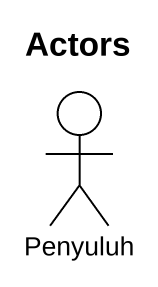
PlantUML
@startuml
title Actors
actor Penyuluh
@enduml
